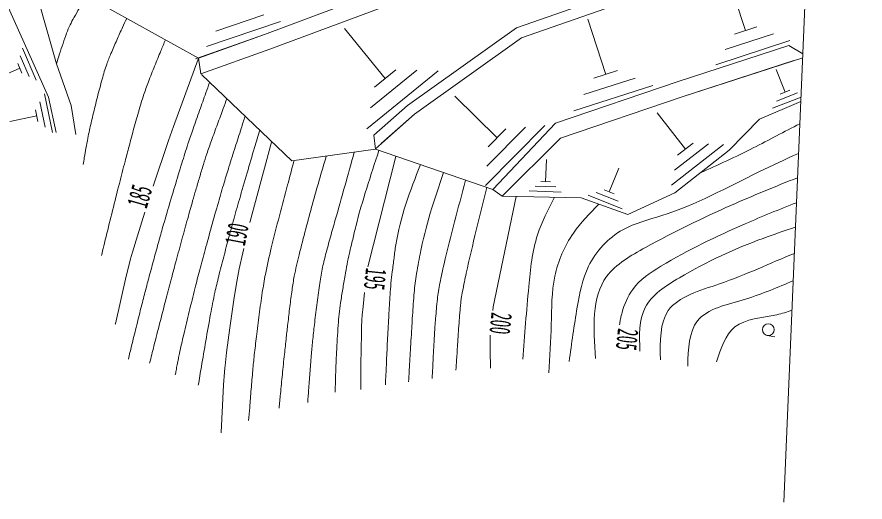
# Model space of a CAD drawing. Units: millimetres, scale not verified. Extents: x 40000 to 680000, y 20000 to 380000.
# Drawn here: x 328674 to 382253, y 235589 to 266212 of the extents above; entities that cross this region are included whole.
import ezdxf
from ezdxf.enums import TextEntityAlignment as Align

# ---------------------------------------------------------------- set-up
doc = ezdxf.new("R2010")
doc.units = ezdxf.units.MM
doc.header["$LTSCALE"] = 1000
doc.layers.add('M-BGD', color=7, linetype='Continuous', lineweight=13)
doc.styles.add('ＭＳ ゴシック', font='')
doc.styles.get('ＭＳ ゴシック').set_extended_font_data('MS Gothic')

msp = doc.modelspace()

# ---------------------------------------------------------------- linework, layer by layer
at = {"layer": 'M-BGD'}
for p, q in [((382253, 356157), (377122, 235589)), ((326646, 270130), (330676, 261157)), ((329382, 269577), (340143, 263618)), ((353318, 268477), (344317, 265110)), ((353318, 268477), (344317, 265110)), ((360228, 265530), (369948, 268914)), ((360228, 265530), (369948, 268914)), ((373627, 268636), (374707, 265358)), ((360552, 264902), (370144, 268241)), ((360552, 264902), (370144, 268241)), ((353781, 267582), (344658, 264170)), ((353781, 267582), (344658, 264170)), ((344277, 266352), (341232, 265324)), ((345330, 265925), (340646, 264342)), ((364749, 266078), (365870, 262588)), ((349370, 265489), (351930, 262333)), ((353345, 260628), (360228, 265530)), ((353345, 260628), (360228, 265530)), ((375409, 265590), (374001, 265127)), ((344317, 265110), (339962, 263575)), ((344317, 265110), (340143, 263618)), ((353781, 260079), (360552, 264902)), ((353781, 260079), (360552, 264902)), ((377508, 264722), (372827, 263184)), ((376461, 265158), (373417, 264155)), ((329022, 264237), (329894, 262231)), ((344658, 264170), (340294, 262632)), ((344658, 264170), (340294, 262632)), ((377445, 264412), (370381, 262121)), ((377445, 264412), (370381, 262121)), ((378326, 263889), (377445, 264412)), ((378326, 263889), (377445, 264412)), ((328874, 263756), (329442, 262450)), ((340143, 263618), (340294, 262632)), ((378316, 263643), (370696, 261171)), ((328725, 263275), (328985, 262670)), ((377754, 263460), (370696, 261171)), ((327450, 262365), (328856, 262975)), ((346041, 257121), (340332, 262582)), ((346041, 257121), (340332, 262582)), ((355280, 262809), (350774, 259154)), ((353943, 262847), (351017, 260472)), ((352606, 262880), (351255, 261786)), ((366618, 262826), (365120, 262346)), ((376643, 262903), (377197, 261468)), ((370381, 262121), (362689, 259516)), ((370381, 262121), (362689, 259516)), ((367729, 262358), (364489, 261316)), ((368841, 261889), (363853, 260288)), ((377505, 261586), (376889, 261349)), ((330403, 261359), (330915, 258913)), ((330676, 261157), (331140, 258921)), ((356347, 261208), (359010, 258588)), ((370696, 261171), (363010, 258569)), ((370696, 261171), (363010, 258569)), ((378210, 261151), (376411, 260453)), ((377987, 261417), (376650, 260901)), ((330127, 260852), (330458, 259266)), ((351217, 258745), (353345, 260628)), ((351217, 258745), (353345, 260628)), ((378198, 260879), (375594, 259761)), ((378198, 260879), (375594, 259761)), ((328215, 259621), (329924, 259979)), ((329847, 260346), (330001, 259613)), ((351315, 257897), (353781, 260079)), ((351681, 258220), (353781, 260079)), ((369121, 260170), (370908, 257866)), ((362017, 259368), (358276, 255567)), ((362689, 259516), (358735, 255315)), ((362689, 259516), (358735, 255315)), ((375594, 259761), (373674, 257798)), ((375594, 259761), (373674, 257798)), ((360795, 259263), (358364, 256792)), ((359568, 259158), (358447, 258019)), ((344756, 258300), (343382, 253239)), ((351217, 258745), (351317, 257876)), ((351217, 258745), (351317, 257876)), ((363010, 258569), (359321, 254906)), ((363010, 258569), (359321, 254906)), ((351317, 257876), (346041, 257121)), ((351317, 257876), (346041, 257121)), ((358735, 255315), (351317, 257876)), ((358735, 255315), (351317, 257876)), ((373315, 258151), (370024, 255602)), ((372357, 258198), (370220, 256542)), ((373674, 257798), (370245, 255120)), ((373674, 257798), (370245, 255120)), ((371398, 258245), (370412, 257483)), ((352611, 257399), (350833, 250442)), ((362127, 257219), (362075, 255808)), ((366700, 256665), (366097, 255172)), ((362378, 255796), (361771, 255816)), ((359321, 254906), (358735, 255315)), ((359321, 254906), (358735, 255315)), ((363060, 255160), (361039, 255239)), ((362720, 255481), (361405, 255530)), ((366659, 254575), (365275, 255131)), ((366414, 255045), (365775, 255300)), ((370245, 255120), (367264, 253747)), ((370245, 255120), (367264, 253747)), ((364313, 254797), (359321, 254906)), ((364313, 254797), (359321, 254906)), ((367264, 253747), (364313, 254797)), ((367264, 253747), (364313, 254797)), ((366904, 254100), (364769, 254964)), ((376072, 246103), (376563, 246008))]:
    msp.add_line(p, q, dxfattribs=at)
for points in [[(329093, 270737), (329382, 269577), (331169, 263256), (332104, 260613), (332383, 258797)], [(340120, 263541), (338553, 259300), (338237, 258405), (337283, 255528)], [(360221, 254887), (358763, 247913), (358737, 247689)], [(336749, 253880), (336284, 252402), (335974, 251364), (335857, 250953), (335778, 250659), (335577, 249850), (334895, 246841), (334888, 246809)], [(343002, 251598), (342936, 251314), (342721, 250318), (342626, 249841), (342543, 249386), (342375, 248358), (342118, 246584), (341917, 245019), (341822, 244184), (341810, 244062), (341784, 243786), (341725, 242978), (341568, 239984), (341567, 239952)], [(350637, 248813), (350543, 247937), (350492, 247378), (350470, 247097), (350461, 246969), (350449, 246729), (350431, 246198), (350408, 244273), (350409, 242715), (350409, 242683)], [(358578, 246125), (358570, 246020), (358568, 245978), (358564, 245898), (358561, 245790), (358559, 245592), (358562, 245165), (358594, 244048), (358595, 244033)]]:
    msp.add_lwpolyline(points, dxfattribs=at)
msp.add_circle((376143, 246471), 375, dxfattribs=at)
for points, knots in [([(333071, 267530), (332994, 267402), (332917, 267275), (332840, 267147), (332735, 266970), (332630, 266793), (332527, 266615), (332420, 266430), (332315, 266244), (332212, 266056), (332129, 265903), (332047, 265749), (331975, 265590), (331896, 265414), (331828, 265233), (331762, 265051), (331682, 264828), (331605, 264604), (331530, 264379), (331457, 264163), (331387, 263946), (331318, 263729), (331268, 263572), (331219, 263414), (331169, 263256)], [0, 0, 0, 0, 1, 1, 1, 2, 2, 2, 3, 3, 3, 4, 4, 4, 5, 5, 5, 6, 6, 6, 7, 7, 7, 8, 8, 8, 8]), ([(335606, 266123), (335517, 265931), (335428, 265740), (335339, 265548), (335217, 265283), (335096, 265018), (334977, 264751), (334854, 264474), (334732, 264196), (334614, 263916), (334519, 263688), (334426, 263458), (334343, 263225), (334235, 262919), (334145, 262607), (334058, 262294), (333953, 261916), (333852, 261536), (333755, 261156), (333658, 260775), (333565, 260393), (333474, 260011), (333398, 259694), (333322, 259378), (333254, 259060), (333218, 258891), (333184, 258723), (333151, 258554), (333111, 258347), (333072, 258139), (333035, 257932), (332999, 257733), (332963, 257533), (332928, 257334), (332903, 257190), (332878, 257045), (332853, 256901)], [0, 0, 0, 0, 1, 1, 1, 2, 2, 2, 3, 3, 3, 4, 4, 4, 5, 5, 5, 6, 6, 6, 7, 7, 7, 8, 8, 8, 9, 9, 9, 10, 10, 10, 11, 11, 11, 12, 12, 12, 12]), ([(338050, 264767), (337954, 264536), (337859, 264305), (337763, 264074), (337632, 263755), (337502, 263435), (337373, 263115), (337240, 262782), (337107, 262448), (336978, 262112), (336873, 261838), (336770, 261564), (336676, 261286), (336570, 260975), (336477, 260660), (336386, 260345), (336275, 259964), (336169, 259582), (336064, 259199), (335960, 258816), (335858, 258433), (335756, 258049), (335671, 257731), (335587, 257414), (335503, 257096), (335381, 256631), (335261, 256166), (335143, 255701), (334998, 255131), (334855, 254561), (334713, 253991), (334576, 253444), (334440, 252896), (334305, 252349), (334206, 251952), (334109, 251556), (334011, 251159)], [0, 0, 0, 0, 1, 1, 1, 2, 2, 2, 3, 3, 3, 4, 4, 4, 5, 5, 5, 6, 6, 6, 7, 7, 7, 8, 8, 8, 9, 9, 9, 10, 10, 10, 11, 11, 11, 12, 12, 12, 12]), ([(340843, 262070), (340765, 261853), (340686, 261637), (340608, 261420), (340474, 261050), (340341, 260679), (340209, 260307), (340071, 259921), (339934, 259533), (339799, 259146), (339688, 258829), (339579, 258512), (339474, 258193), (339342, 257791), (339216, 257387), (339091, 256982), (338941, 256494), (338792, 256005), (338645, 255516), (338498, 255027), (338352, 254537), (338208, 254047), (338088, 253641), (337969, 253235), (337852, 252828), (337766, 252525), (337681, 252222), (337597, 251919), (337496, 251553), (337395, 251186), (337296, 250820), (337196, 250453), (337097, 250087), (336999, 249720), (336918, 249416), (336837, 249112), (336757, 248807), (336672, 248479), (336589, 248151), (336506, 247822), (336404, 247420), (336304, 247018), (336204, 246615), (336108, 246229), (336012, 245843), (335917, 245456), (335848, 245177), (335779, 244897), (335710, 244617)], [0, 0, 0, 0, 1, 1, 1, 2, 2, 2, 3, 3, 3, 4, 4, 4, 5, 5, 5, 6, 6, 6, 7, 7, 7, 8, 8, 8, 9, 9, 9, 10, 10, 10, 11, 11, 11, 12, 12, 12, 13, 13, 13, 14, 14, 14, 15, 15, 15, 16, 16, 16, 16]), ([(341934, 261059), (341860, 260851), (341787, 260643), (341711, 260435), (341590, 260104), (341465, 259775), (341341, 259445), (341213, 259101), (341087, 258756), (340962, 258411), (340861, 258129), (340760, 257847), (340665, 257562), (340591, 257341), (340521, 257118), (340453, 256894), (340370, 256625), (340288, 256355), (340208, 256085), (340127, 255815), (340048, 255544), (339969, 255273), (339903, 255049), (339838, 254825), (339774, 254600), (339668, 254233), (339565, 253865), (339462, 253496), (339338, 253051), (339216, 252606), (339094, 252161), (338972, 251716), (338850, 251270), (338730, 250825), (338630, 250456), (338530, 250086), (338432, 249717), (338321, 249297), (338211, 248877), (338103, 248457), (337969, 247943), (337837, 247428), (337705, 246913), (337578, 246420), (337452, 245926), (337326, 245432), (337235, 245074), (337144, 244716), (337053, 244358)], [0, 0, 0, 0, 1, 1, 1, 2, 2, 2, 3, 3, 3, 4, 4, 4, 5, 5, 5, 6, 6, 6, 7, 7, 7, 8, 8, 8, 9, 9, 9, 10, 10, 10, 11, 11, 11, 12, 12, 12, 13, 13, 13, 14, 14, 14, 15, 15, 15, 16, 16, 16, 16]), ([(343086, 259952), (343004, 259692), (342922, 259431), (342839, 259171), (342713, 258777), (342586, 258383), (342460, 257989), (342328, 257579), (342198, 257168), (342069, 256756), (341964, 256420), (341860, 256084), (341758, 255747), (341635, 255334), (341516, 254920), (341397, 254506), (341255, 254007), (341113, 253507), (340973, 253006), (340833, 252506), (340694, 252005), (340558, 251503), (340444, 251088), (340332, 250672), (340223, 250256), (340119, 249858), (340018, 249459), (339917, 249059), (339796, 248578), (339677, 248095), (339559, 247613), (339441, 247130), (339326, 246647), (339211, 246164), (339116, 245763), (339021, 245363), (338936, 244960), (338914, 244855), (338892, 244750), (338872, 244645), (338846, 244516), (338821, 244387), (338797, 244258), (338774, 244134), (338750, 244010), (338727, 243886), (338711, 243797), (338694, 243707), (338678, 243617)], [0, 0, 0, 0, 1, 1, 1, 2, 2, 2, 3, 3, 3, 4, 4, 4, 5, 5, 5, 6, 6, 6, 7, 7, 7, 8, 8, 8, 9, 9, 9, 10, 10, 10, 11, 11, 11, 12, 12, 12, 13, 13, 13, 14, 14, 14, 15, 15, 15, 16, 16, 16, 16]), ([(378138, 259471), (377148, 258983), (376180, 258443), (375194, 257942), (374091, 257383), (372966, 256874), (371841, 256366)], [0, 0, 0, 0, 1, 1, 1, 2, 2, 2, 2]), ([(344011, 259075), (343901, 258705), (343792, 258334), (343683, 257964), (343525, 257431), (343368, 256898), (343212, 256365), (343049, 255809), (342887, 255252), (342727, 254696), (342596, 254241), (342467, 253786), (342341, 253330), (342247, 252990), (342155, 252650), (342064, 252310), (341954, 251899), (341844, 251488), (341737, 251077), (341629, 250666), (341523, 250254), (341420, 249841), (341335, 249500), (341253, 249157), (341177, 248814), (341078, 248358), (340991, 247900), (340906, 247442), (340803, 246881), (340702, 246319), (340604, 245756), (340510, 245217), (340418, 244677), (340328, 244137), (340262, 243745), (340197, 243354), (340132, 242962)], [0, 0, 0, 0, 1, 1, 1, 2, 2, 2, 3, 3, 3, 4, 4, 4, 5, 5, 5, 6, 6, 6, 7, 7, 7, 8, 8, 8, 9, 9, 9, 10, 10, 10, 11, 11, 11, 12, 12, 12, 12]), ([(351545, 257788), (351017, 256201), (350489, 254614), (350082, 252993), (350013, 252718), (349948, 252442), (349883, 252167), (349815, 251879), (349747, 251592), (349681, 251303), (349628, 251068), (349576, 250833), (349529, 250596), (349482, 250360), (349440, 250123), (349399, 249886), (349349, 249600), (349301, 249314), (349255, 249027), (349209, 248741), (349165, 248454), (349124, 248166), (349089, 247928), (349057, 247690), (349031, 247451), (349005, 247217), (348986, 246981), (348968, 246746), (348947, 246462), (348929, 246177), (348912, 245892), (348896, 245608), (348881, 245323), (348866, 245038), (348854, 244802), (348842, 244566), (348831, 244330), (348825, 244188), (348820, 244046), (348815, 243904), (348809, 243730), (348804, 243556), (348800, 243382), (348795, 243215), (348791, 243048), (348787, 242882), (348783, 242761), (348781, 242640), (348778, 242519)], [0, 0, 0, 0, 1, 1, 1, 2, 2, 2, 3, 3, 3, 4, 4, 4, 5, 5, 5, 6, 6, 6, 7, 7, 7, 8, 8, 8, 9, 9, 9, 10, 10, 10, 11, 11, 11, 12, 12, 12, 13, 13, 13, 14, 14, 14, 15, 15, 15, 16, 16, 16, 16]), ([(348216, 257430), (347918, 256419), (347620, 255407), (347338, 254392), (347193, 253872), (347053, 253350), (346915, 252828), (346772, 252285), (346632, 251740), (346496, 251195), (346386, 250749), (346278, 250303), (346193, 249852), (346139, 249562), (346094, 249270), (346052, 248978), (346002, 248625), (345957, 248271), (345913, 247917), (345870, 247563), (345829, 247208), (345788, 246854), (345754, 246560), (345721, 246267), (345688, 245973), (345648, 245624), (345610, 245275), (345573, 244926), (345528, 244498), (345485, 244071), (345442, 243643), (345401, 243233), (345360, 242823), (345320, 242413), (345291, 242115), (345262, 241818), (345233, 241521)], [0, 0, 0, 0, 1, 1, 1, 2, 2, 2, 3, 3, 3, 4, 4, 4, 5, 5, 5, 6, 6, 6, 7, 7, 7, 8, 8, 8, 9, 9, 9, 10, 10, 10, 11, 11, 11, 12, 12, 12, 12]), ([(349986, 257680), (349588, 256253), (349191, 254825), (348783, 253400), (348681, 253043), (348578, 252687), (348478, 252329), (348374, 251957), (348273, 251584), (348176, 251210), (348097, 250904), (348021, 250598), (347958, 250289), (347889, 249951), (347835, 249609), (347785, 249267), (347724, 248853), (347668, 248439), (347615, 248025), (347563, 247610), (347514, 247194), (347465, 246779), (347426, 246435), (347386, 246091), (347351, 245746), (347321, 245443), (347293, 245140), (347268, 244837), (347237, 244465), (347208, 244094), (347180, 243722), (347153, 243366), (347127, 243009), (347102, 242652), (347083, 242394), (347065, 242135), (347047, 241877)], [0, 0, 0, 0, 1, 1, 1, 2, 2, 2, 3, 3, 3, 4, 4, 4, 5, 5, 5, 6, 6, 6, 7, 7, 7, 8, 8, 8, 9, 9, 9, 10, 10, 10, 11, 11, 11, 12, 12, 12, 12]), ([(378059, 257596), (377214, 257231), (376378, 256844), (375551, 256438), (373533, 255449), (371567, 254348), (369419, 253670), (368582, 253406), (367716, 253207), (366951, 252782), (366027, 252268), (365249, 251426), (364784, 250471), (364389, 249661), (364220, 248769), (364070, 247881), (363877, 246738), (363716, 245600), (363556, 244463)], [0, 0, 0, 0, 1, 1, 1, 2, 2, 2, 3, 3, 3, 4, 4, 4, 5, 5, 5, 6, 6, 6, 6]), ([(346168, 257103), (346035, 256604), (345903, 256104), (345770, 255605), (345598, 254957), (345424, 254310), (345254, 253661), (345078, 252986), (344907, 252309), (344741, 251630), (344606, 251077), (344474, 250522), (344367, 249963), (344294, 249582), (344232, 249200), (344174, 248816), (344104, 248353), (344040, 247890), (343979, 247425), (343918, 246961), (343860, 246496), (343803, 246031), (343756, 245646), (343710, 245261), (343669, 244875), (343634, 244550), (343602, 244225), (343573, 243900), (343536, 243501), (343503, 243103), (343470, 242704), (343438, 242322), (343407, 241940), (343377, 241557), (343355, 241280), (343334, 241003), (343312, 240726)], [0, 0, 0, 0, 1, 1, 1, 2, 2, 2, 3, 3, 3, 4, 4, 4, 5, 5, 5, 6, 6, 6, 7, 7, 7, 8, 8, 8, 9, 9, 9, 10, 10, 10, 11, 11, 11, 12, 12, 12, 12]), ([(354163, 256894), (353521, 255234), (352880, 253574), (352607, 251833), (352564, 251555), (352530, 251275), (352495, 250996), (352458, 250704), (352419, 250414), (352383, 250122), (352354, 249885), (352326, 249647), (352303, 249408), (352280, 249161), (352262, 248913), (352245, 248666), (352225, 248367), (352206, 248067), (352189, 247768), (352172, 247469), (352156, 247170), (352140, 246870), (352126, 246622), (352113, 246374), (352100, 246126), (352087, 245881), (352075, 245635), (352063, 245389), (352048, 245089), (352034, 244788), (352020, 244487), (352007, 244199), (351994, 243910), (351981, 243622), (351971, 243413), (351962, 243204), (351953, 242995)], [0, 0, 0, 0, 1, 1, 1, 2, 2, 2, 3, 3, 3, 4, 4, 4, 5, 5, 5, 6, 6, 6, 7, 7, 7, 8, 8, 8, 9, 9, 9, 10, 10, 10, 11, 11, 11, 12, 12, 12, 12]), ([(355615, 256392), (355045, 254693), (354475, 252993), (354140, 251239), (354096, 251012), (354056, 250784), (354017, 250555), (353976, 250318), (353935, 250080), (353896, 249842), (353865, 249647), (353835, 249453), (353811, 249257), (353787, 249055), (353769, 248852), (353752, 248648), (353733, 248403), (353715, 248157), (353699, 247912), (353683, 247666), (353667, 247420), (353652, 247174), (353640, 246971), (353627, 246767), (353614, 246563), (353598, 246298), (353581, 246032), (353565, 245766), (353545, 245440), (353527, 245115), (353508, 244789), (353490, 244477), (353473, 244165), (353455, 243852), (353442, 243626), (353430, 243400), (353417, 243173)], [0, 0, 0, 0, 1, 1, 1, 2, 2, 2, 3, 3, 3, 4, 4, 4, 5, 5, 5, 6, 6, 6, 7, 7, 7, 8, 8, 8, 9, 9, 9, 10, 10, 10, 11, 11, 11, 12, 12, 12, 12]), ([(357021, 255907), (356544, 254150), (356067, 252393), (355657, 250619), (355611, 250421), (355566, 250222), (355522, 250023), (355477, 249816), (355432, 249609), (355390, 249401), (355355, 249231), (355322, 249061), (355295, 248890), (355270, 248725), (355250, 248558), (355233, 248392), (355211, 248191), (355192, 247989), (355174, 247788), (355156, 247586), (355139, 247384), (355123, 247183), (355110, 247016), (355096, 246848), (355084, 246681), (355066, 246424), (355050, 246166), (355035, 245908), (355017, 245593), (355000, 245277), (354984, 244961), (354968, 244659), (354953, 244356), (354939, 244053), (354928, 243833), (354918, 243614), (354907, 243395)], [0, 0, 0, 0, 1, 1, 1, 2, 2, 2, 3, 3, 3, 4, 4, 4, 5, 5, 5, 6, 6, 6, 7, 7, 7, 8, 8, 8, 9, 9, 9, 10, 10, 10, 11, 11, 11, 12, 12, 12, 12]), ([(377993, 256064), (376576, 255517), (375176, 254933), (373809, 254326), (371989, 253518), (370226, 252670), (368386, 251662), (367453, 251151), (366500, 250598), (365929, 249830), (364957, 248521), (365095, 246587), (365233, 244653)], [0, 0, 0, 0, 1, 1, 1, 2, 2, 2, 3, 3, 3, 4, 4, 4, 4]), ([(358359, 255445), (357906, 253646), (357453, 251847), (357059, 250034), (357019, 249851), (356980, 249667), (356942, 249482), (356902, 249291), (356863, 249099), (356826, 248906), (356795, 248749), (356765, 248592), (356743, 248434), (356729, 248333), (356717, 248232), (356707, 248131), (356694, 248008), (356683, 247886), (356672, 247764), (356662, 247641), (356652, 247519), (356642, 247396), (356634, 247295), (356626, 247193), (356619, 247092), (356600, 246843), (356582, 246594), (356565, 246345), (356544, 246041), (356524, 245736), (356504, 245431), (356485, 245139), (356467, 244846), (356449, 244554), (356436, 244342), (356423, 244130), (356410, 243918)], [0, 0, 0, 0, 1, 1, 1, 2, 2, 2, 3, 3, 3, 4, 4, 4, 5, 5, 5, 6, 6, 6, 7, 7, 7, 8, 8, 8, 9, 9, 9, 10, 10, 10, 11, 11, 11, 12, 12, 12, 12]), ([(362643, 254834), (362238, 254057), (361832, 253281), (361565, 252459), (361225, 251416), (361110, 250301), (361008, 249193), (360865, 247652), (360746, 246126), (360626, 244601)], [0, 0, 0, 0, 1, 1, 1, 2, 2, 2, 3, 3, 3, 3]), ([(365434, 254398), (364861, 253815), (364289, 253232), (363824, 252562), (363261, 251750), (362856, 250811), (362655, 249844), (362447, 248847), (362456, 247821), (362428, 246801), (362400, 245779), (362336, 244762), (362271, 243745)], [0, 0, 0, 0, 1, 1, 1, 2, 2, 2, 3, 3, 3, 4, 4, 4, 4]), ([(377926, 254487), (376833, 254069), (375753, 253620), (374686, 253155), (372870, 252364), (371092, 251525), (369360, 250473), (368690, 250066), (368027, 249627), (367575, 249012), (367259, 248582), (367047, 248065), (366903, 247545), (366879, 247457), (366856, 247369), (366835, 247281), (366814, 247192), (366795, 247103), (366779, 247013), (366765, 246932), (366754, 246850), (366743, 246768)], [0, 0, 0, 0, 1, 1, 1, 2, 2, 2, 3, 3, 3, 4, 4, 4, 5, 5, 5, 6, 6, 6, 7, 7, 7, 7]), ([(377860, 252933), (377168, 252714), (376484, 252484), (375812, 252237), (374008, 251575), (372292, 250788), (370523, 249748), (369653, 249236), (368770, 248664), (368356, 247860), (367958, 247088), (367993, 246103), (368028, 245117)], [0, 0, 0, 0, 1, 1, 1, 2, 2, 2, 3, 3, 3, 4, 4, 4, 4]), ([(377790, 251280), (376256, 250675), (374785, 249957), (373054, 249361), (371816, 248935), (370447, 248571), (369824, 247678), (369285, 246905), (369305, 245736), (369325, 244567)], [0, 0, 0, 0, 1, 1, 1, 2, 2, 2, 3, 3, 3, 3]), ([(377716, 249556), (376763, 249153), (375793, 248735), (374706, 248405), (373561, 248057), (372286, 247806), (371668, 247028), (371126, 246346), (371088, 245258), (371050, 244171)], [0, 0, 0, 0, 1, 1, 1, 2, 2, 2, 3, 3, 3, 3]), ([(377637, 247689), (377328, 247583), (377010, 247489), (376680, 247416), (375736, 247207), (374690, 247165), (374028, 246641), (373429, 246167), (373144, 245299), (372859, 244431)], [0, 0, 0, 0, 1, 1, 1, 2, 2, 2, 3, 3, 3, 3])]:
    msp.add_open_spline(points, degree=3, knots=knots, dxfattribs=at)

# ---------------------------------------------------------------- texts
at = {"layer": 'M-BGD', "style": 'ＭＳ ゴシック', "width": 0.5}
for s, rotation, p in [('185', 74.107, (337244, 253956)), ('190', 79.107, (343457, 251636)), ('195', 264.107, (350336, 250441)), ('200', 264.107, (358267, 247640)), ('205', 264.107, (366256, 246628))]:
    msp.add_text(s, height=1320, rotation=rotation, dxfattribs=at).set_placement(p, align=Align.BOTTOM_LEFT)

doc.saveas('drawing.dxf')
